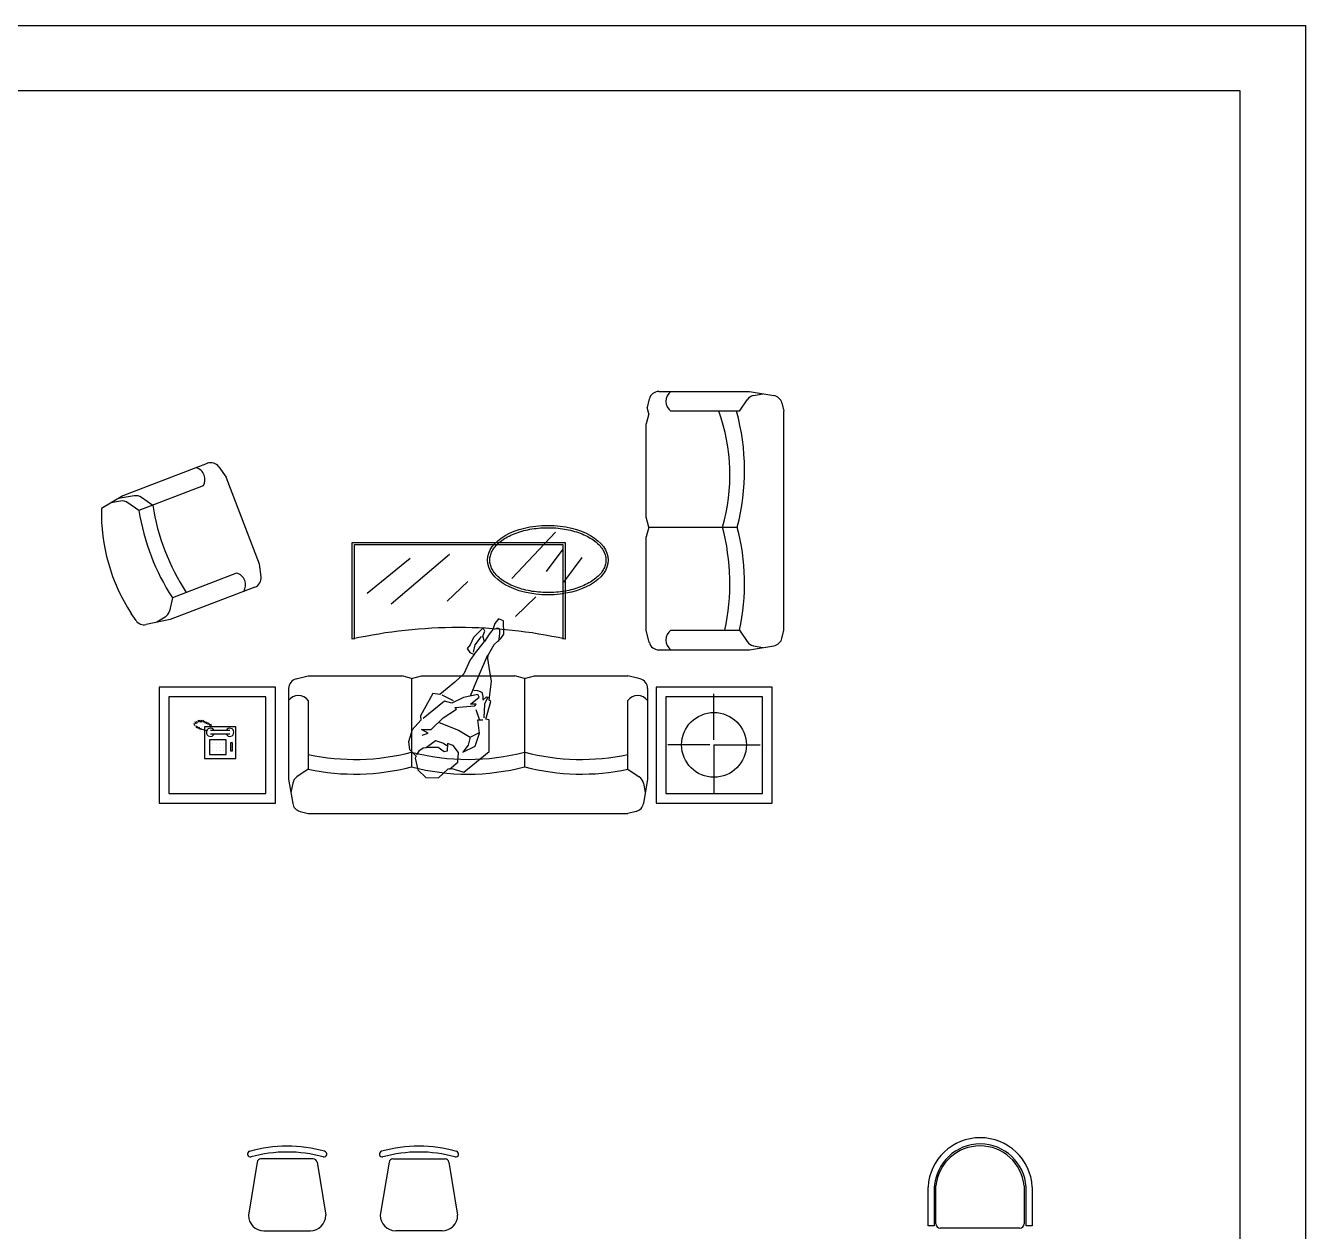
# Model space of a CAD drawing. Header units: inches. Extents: x 5.3 to 47.8, y 15.8 to 40.6.
# Drawn here: x 19.69 to 26.31, y 34.34 to 40.58 of the extents above; entities that cross this region are included whole.
import ezdxf

# ---------------------------------------------------------------- set-up
doc = ezdxf.new("R2010")
doc.units = ezdxf.units.IN
doc.header["$MEASUREMENT"] = 0
doc.layers.add('02', color=2, linetype='Continuous')
doc.layers.add('kadrbm', color=4, linetype='Continuous')

# ---------------------------------------------------------------- blocks, each defined once
blk = doc.blocks.new('kadrbm')
at = {"layer": 'kadrbm', "color": 4}
blk.add_lwpolyline([(0, 0), (0, 24.7972), (21, 24.7972), (21, 0), (0, 0)], close=True, dxfattribs=at)
blk.add_lwpolyline([(20.6631, 0.3257), (20.6631, 24.4603), (0.3369, 24.4603), (0.3369, 0.3257), (20.6631, 0.3257)], dxfattribs=at)

msp = doc.modelspace()

# ---------------------------------------------------------------- linework, layer by layer
at = {"layer": '02'}
for p, q in [((22.9171, 38.644), (22.9059, 38.5991)), ((22.9664, 38.6825), (23.4347, 38.6825)), ((23.3839, 38.5809), (23.423, 38.6396)), ((23.4347, 38.6825), (23.5609, 38.6615)), ((23.4553, 38.6612), (23.504, 38.6709)), ((22.9141, 38.5663), (22.9013, 38.5153)), ((22.9141, 38.5663), (22.9059, 38.5991)), ((23.3839, 38.5809), (23.0283, 38.5809)), ((23.6018, 38.6237), (23.6125, 38.5809)), ((23.6125, 37.4481), (23.6125, 38.5809)), ((22.9013, 38.0327), (22.9013, 38.5153)), ((20.6323, 38.3111), (20.1951, 38.1431)), ((20.6921, 38.2929), (20.7295, 38.2397)), ((20.9026, 37.7892), (20.7295, 38.2397)), ((20.6109, 38.1941), (20.279, 38.0665)), ((20.1951, 38.1431), (20.0849, 38.0782)), ((20.1835, 38.1159), (20.1346, 38.1075)), ((20.2546, 38.1432), (20.1709, 38.1289)), ((20.279, 38.0665), (20.2214, 38.1073)), ((20.3501, 38.0939), (20.2925, 38.1346)), ((22.9141, 37.9817), (22.9013, 38.0327)), ((22.9141, 37.9817), (22.9013, 37.9307)), ((22.9141, 37.9817), (23.3718, 37.9817)), ((22.2071, 37.715), (22.4322, 37.9543)), ((22.9013, 37.4481), (22.9013, 37.9307)), ((21.3817, 37.9025), (22.4817, 37.9025)), ((21.3817, 37.4025), (21.3817, 37.9025)), ((21.3937, 37.8905), (22.4697, 37.8905)), ((21.3937, 37.4025), (21.3937, 37.8905)), ((21.5824, 37.5845), (21.8838, 37.8419)), ((22.385, 37.7513), (22.4722, 37.8673)), ((22.4697, 37.8905), (22.4697, 37.4025)), ((22.4817, 37.9025), (22.4817, 37.4025)), ((20.9105, 37.7246), (20.9026, 37.7892)), ((21.4589, 37.6389), (21.6804, 37.8202)), ((22.4758, 37.6969), (22.5703, 37.8238)), ((20.784, 37.7436), (20.4521, 37.616)), ((20.8783, 37.671), (20.4411, 37.503)), ((21.8729, 37.599), (21.9782, 37.7005)), ((20.4521, 37.616), (20.4366, 37.5472)), ((22.2252, 37.5192), (22.3306, 37.6207)), ((20.2641, 37.4979), (20.2387, 37.534)), ((20.4142, 37.5154), (20.3723, 37.4889)), ((22.137, 37.5068), (22.1194, 37.483)), ((22.1636, 37.4966), (22.137, 37.5068)), ((20.4411, 37.503), (20.3158, 37.4774)), ((22.0575, 37.4608), (22.0081, 37.4111)), ((22.0569, 37.4173), (22.067, 37.4439)), ((22.067, 37.4439), (22.0575, 37.4608)), ((22.109, 37.4518), (22.0885, 37.4277)), ((22.1194, 37.483), (22.109, 37.4518)), ((22.1167, 37.4536), (22.1329, 37.4605)), ((22.1329, 37.4605), (22.1424, 37.4546)), ((22.1424, 37.4546), (22.1434, 37.4289)), ((22.1648, 37.4273), (22.1636, 37.4966)), ((22.9171, 37.385), (22.9013, 37.4481)), ((23.0283, 37.4481), (23.3839, 37.4481)), ((23.3839, 37.4481), (23.423, 37.3894)), ((23.6018, 37.4053), (23.6125, 37.4481)), ((22.0081, 37.4111), (21.9911, 37.3716)), ((22.012, 37.3229), (22.0647, 37.3899)), ((22.0168, 37.3726), (22.0492, 37.4156)), ((22.0647, 37.3899), (22.0569, 37.4173)), ((22.0885, 37.4277), (22.0647, 37.3899)), ((22.084, 37.3198), (22.1154, 37.3739)), ((22.1154, 37.3739), (22.1342, 37.3911)), ((22.1342, 37.3911), (22.1493, 37.4048)), ((22.1434, 37.4289), (22.1376, 37.3903)), ((22.1493, 37.4048), (22.1648, 37.4273)), ((21.9911, 37.3716), (21.9748, 37.3528)), ((21.9748, 37.3528), (21.9888, 37.3322)), ((21.9888, 37.3322), (22.012, 37.3229)), ((22.012, 37.3229), (21.9907, 37.2954)), ((22.0076, 37.3348), (22.0168, 37.3726)), ((22.0348, 37.2082), (22.0832, 37.32)), ((22.0832, 37.3018), (22.084, 37.3198)), ((22.9664, 37.3465), (23.4347, 37.3465)), ((23.4347, 37.3465), (23.5609, 37.3675)), ((23.4553, 37.3678), (23.504, 37.358)), ((21.9907, 37.2954), (21.9585, 37.2232)), ((22.0921, 37.2342), (22.0832, 37.3018)), ((21.0914, 37.196), (21.1545, 37.2117)), ((21.1545, 37.2117), (21.6371, 37.2117)), ((21.6881, 37.199), (21.6371, 37.2117)), ((21.6881, 37.199), (21.7391, 37.2117)), ((21.6881, 37.199), (21.6881, 36.7412)), ((21.7391, 37.2117), (22.2217, 37.2117)), ((21.9116, 37.1802), (21.8339, 37.1156)), ((21.9585, 37.2232), (21.9116, 37.1802)), ((21.9925, 37.1095), (22.0348, 37.2082)), ((22.0886, 37.086), (22.1018, 37.1846)), ((22.1018, 37.1846), (22.0921, 37.2342)), ((22.2727, 37.199), (22.2217, 37.2117)), ((22.2727, 37.199), (22.3238, 37.2117)), ((22.2727, 37.199), (22.2727, 36.7412)), ((22.3238, 37.2117), (22.8064, 37.2117)), ((22.8695, 37.196), (22.8064, 37.2117)), ((20.3844, 37.1541), (20.3844, 36.5541)), ((20.9844, 37.1541), (20.3844, 37.1541)), ((20.9844, 36.5541), (20.9844, 37.1541)), ((21.0529, 37.1467), (21.0529, 36.6783)), ((21.7988, 37.1205), (21.7342, 37.0054)), ((21.8339, 37.1156), (21.7988, 37.1205)), ((21.8442, 37.113), (21.9027, 37.0842)), ((22.0302, 37.1148), (21.9574, 37.0999)), ((22.0104, 37.1379), (22.0284, 37.1371)), ((22.0284, 37.1371), (22.0516, 37.1278)), ((22.038, 37.102), (22.0302, 37.1148)), ((22.0516, 37.1278), (22.0568, 37.1047)), ((22.908, 37.1467), (22.908, 36.6783)), ((22.952, 37.1541), (22.952, 36.5541)), ((23.552, 37.1541), (22.952, 37.1541)), ((23.2513, 36.8807), (23.2513, 37.1182)), ((23.552, 36.5541), (23.552, 37.1541)), ((20.4344, 37.1041), (20.4344, 36.6041)), ((20.9344, 37.1041), (20.4344, 37.1041)), ((20.9344, 36.6041), (20.9344, 37.1041)), ((21.1545, 37.0847), (21.1545, 36.7291)), ((21.8581, 37.0806), (21.7489, 36.9909)), ((21.8959, 37.0713), (21.8581, 37.0806)), ((21.9574, 37.0999), (21.8959, 37.0713)), ((21.9123, 37.0491), (22.0159, 37.0565)), ((21.9209, 37.0398), (21.9123, 37.0491)), ((21.9927, 37.0658), (22.038, 37.102)), ((22.0219, 37.066), (21.9927, 37.0658)), ((22.0159, 37.0565), (22.0219, 37.066)), ((22.0568, 37.1047), (22.0561, 37.0867)), ((22.0561, 37.0867), (22.0748, 37.1039)), ((22.0656, 37.0662), (22.0625, 36.9942)), ((22.0817, 37.1022), (22.0656, 37.0662)), ((22.072, 36.9883), (22.0981, 37.08)), ((22.0748, 37.1039), (22.0817, 37.1022)), ((22.0981, 37.08), (22.0886, 37.086)), ((22.8064, 36.7291), (22.8064, 37.0847)), ((23.002, 37.1041), (23.002, 36.6041)), ((23.502, 37.1041), (23.002, 37.1041)), ((23.502, 36.6041), (23.502, 37.1041)), ((20.5824, 36.9663, 0.6), (20.5784, 36.9783, 0.6)), ((20.5904, 36.9703, 0.6), (20.5864, 36.9823, 0.6)), ((20.5984, 36.9703, 0.6), (20.5944, 36.9823, 0.6)), ((20.6064, 36.9703, 0.6), (20.6024, 36.9823, 0.6)), ((20.6144, 36.9703, 0.6), (20.6104, 36.9823, 0.6)), ((20.6224, 36.9663, 0.6), (20.6184, 36.9783, 0.6)), ((21.7361, 36.9832), (21.6909, 36.9324)), ((21.7342, 37.0054), (21.7361, 36.9832)), ((21.7895, 36.9338), (21.8517, 36.9949)), ((21.8517, 36.9949), (21.9209, 37.0398)), ((22.0386, 36.9855), (22.022, 37.0368)), ((22.0309, 36.9838), (22.0566, 36.9848)), ((22.0398, 36.9162), (22.0309, 36.9838)), ((22.0892, 36.9841), (22.072, 36.9883)), ((22.0892, 36.8205), (22.0892, 36.9841)), ((20.5687, 36.9529, 0.6), (20.5647, 36.9649, 0.6)), ((20.5744, 36.9623, 0.6), (20.5704, 36.9743, 0.6)), ((20.5784, 36.9423, 0.6), (20.5744, 36.9543, 0.6)), ((20.5864, 36.9383, 0.6), (20.5824, 36.9503, 0.6)), ((20.5944, 36.9343, 0.6), (20.5904, 36.9463, 0.6)), ((20.6024, 36.9303, 0.6), (20.5984, 36.9423, 0.6)), ((20.6292, 36.9271, 0.6), (20.6064, 36.9343, 0.6)), ((20.7801, 36.9483, 0.6), (20.618, 36.9483, 0.6)), ((20.618, 36.9483, 0.6), (20.618, 36.7842, 0.6)), ((20.6304, 36.9623, 0.6), (20.6264, 36.9743, 0.6)), ((20.6384, 36.9583, 0.6), (20.6344, 36.9703, 0.6)), ((20.6464, 36.9543, 0.6), (20.6424, 36.9663, 0.6)), ((20.7488, 36.93, 0.6), (20.6488, 36.93, 0.6)), ((20.6544, 36.9503, 0.6), (20.6504, 36.9623, 0.6)), ((20.7801, 36.7842, 0.6), (20.7801, 36.9483, 0.6)), ((21.6909, 36.9324), (21.6724, 36.8715)), ((21.7389, 36.9352), (21.7895, 36.9338)), ((21.7741, 36.9157), (21.7389, 36.9352)), ((21.7425, 36.9053), (21.7741, 36.9157)), ((21.8313, 36.9708), (21.9309, 36.9319)), ((21.9309, 36.9319), (21.9911, 36.8954)), ((21.9911, 36.8954), (22.0364, 36.917)), ((22.0162, 36.8492), (22.0398, 36.9162)), ((20.7305, 36.8804, 0.6), (20.643, 36.8804, 0.6)), ((20.643, 36.8804, 0.6), (20.643, 36.8054, 0.6)), ((20.7488, 36.91, 0.6), (20.6488, 36.91, 0.6)), ((20.6587, 36.8617, 0.6), (20.6587, 36.8617, 0.6)), ((20.6774, 36.8617, 0.6), (20.6774, 36.8617, 0.6)), ((20.6962, 36.8617, 0.6), (20.6962, 36.8617, 0.6)), ((20.7149, 36.8617, 0.6), (20.7149, 36.8617, 0.6)), ((20.7305, 36.8054, 0.6), (20.7305, 36.8804, 0.6)), ((20.7524, 36.8648, 0.6), (20.7524, 36.8242, 0.6)), ((20.7618, 36.8648, 0.6), (20.7524, 36.8648, 0.6)), ((20.7618, 36.8242, 0.6), (20.7618, 36.8648, 0.6)), ((21.6724, 36.8715), (21.6769, 36.8304)), ((21.7634, 36.842), (21.812, 36.8773)), ((21.812, 36.8773), (21.8524, 36.8638)), ((21.8524, 36.8638), (21.8713, 36.8519)), ((21.8738, 36.8622), (21.8715, 36.8228)), ((21.9039, 36.8512), (21.8738, 36.8622)), ((21.9315, 36.8154), (21.9039, 36.8512)), ((21.981, 36.8542), (21.9538, 36.8172)), ((21.9538, 36.8172), (22.0162, 36.8492)), ((21.9911, 36.8954), (21.981, 36.8542)), ((23.2292, 36.855), (23.0119, 36.855)), ((23.2513, 36.855), (23.4907, 36.855)), ((23.2513, 36.855), (23.2513, 36.6038)), ((20.618, 36.7842, 0.6), (20.7801, 36.7842, 0.6)), ((20.643, 36.8054, 0.6), (20.7305, 36.8054, 0.6)), ((20.6587, 36.8429, 0.6), (20.6587, 36.8429, 0.6)), ((20.6587, 36.8242, 0.6), (20.6587, 36.8242, 0.6)), ((20.6774, 36.8429, 0.6), (20.6774, 36.8429, 0.6)), ((20.6774, 36.8242, 0.6), (20.6774, 36.8242, 0.6)), ((20.6962, 36.8429, 0.6), (20.6962, 36.8429, 0.6)), ((20.6962, 36.8242, 0.6), (20.6962, 36.8242, 0.6)), ((20.7149, 36.8429, 0.6), (20.7149, 36.8429, 0.6)), ((20.7149, 36.8242, 0.6), (20.7149, 36.8242, 0.6)), ((20.7524, 36.8242, 0.6), (20.7618, 36.8242, 0.6)), ((21.6769, 36.8304), (21.7122, 36.7963)), ((21.7122, 36.7963), (21.7063, 36.7869)), ((21.7063, 36.7869), (21.7203, 36.7253)), ((21.7258, 36.8221), (21.7139, 36.8032)), ((21.748, 36.8385), (21.7258, 36.8221)), ((21.7814, 36.8412), (21.748, 36.8385)), ((21.8251, 36.8414), (21.7814, 36.8412)), ((21.8561, 36.8193), (21.8251, 36.8414)), ((21.8715, 36.8228), (21.8561, 36.8193)), ((21.9266, 36.7657), (21.9315, 36.8154)), ((21.9577, 36.7145), (22.0892, 36.8205)), ((21.1545, 36.7291), (21.0958, 36.69)), ((21.7203, 36.7253), (21.7616, 36.6861)), ((21.8268, 36.6847), (21.878, 36.7304)), ((21.878, 36.7304), (21.8968, 36.733)), ((21.8848, 36.7287), (21.9266, 36.7657)), ((21.8968, 36.733), (21.9577, 36.7145)), ((22.8064, 36.7291), (22.865, 36.69)), ((21.0529, 36.6783), (21.0739, 36.5522)), ((21.0742, 36.6577), (21.0645, 36.6091)), ((21.7616, 36.6861), (21.8268, 36.6847)), ((22.8867, 36.6577), (22.8964, 36.6091)), ((22.908, 36.6783), (22.8869, 36.5522)), ((20.4344, 36.6041), (20.9344, 36.6041)), ((23.002, 36.6041), (23.502, 36.6041)), ((20.3844, 36.5541), (20.9844, 36.5541)), ((22.952, 36.5541), (23.552, 36.5541)), ((21.1117, 36.5112), (21.1545, 36.5005)), ((21.1545, 36.5005), (22.8064, 36.5005)), ((22.8491, 36.5112), (22.8064, 36.5005)), ((20.8901, 34.6974), (20.845, 34.4223)), ((21.1801, 34.7141), (20.9099, 34.7141)), ((21.1998, 34.6974), (21.245, 34.4223)), ((21.5716, 34.6974), (21.5264, 34.4223)), ((21.5914, 34.7141), (21.8615, 34.7141)), ((21.8813, 34.6974), (21.9264, 34.4223)), ((24.3579, 34.3684), (24.3579, 34.5682)), ((24.3901, 34.5682), (24.3901, 34.3684)), ((24.3986, 34.3783), (24.3986, 34.5743)), ((24.8549, 34.5743), (24.8549, 34.3783)), ((24.8643, 34.3684), (24.8643, 34.5682)), ((24.8965, 34.5682), (24.8965, 34.3684)), ((20.925, 34.3423), (21.165, 34.3423)), ((21.8464, 34.3423), (21.6064, 34.3423)), ((24.3901, 34.3684), (24.3579, 34.3684)), ((24.8325, 34.3559), (24.421, 34.3559)), ((24.8965, 34.3684), (24.8643, 34.3684))]:
    msp.add_line(p, q, dxfattribs=at)
msp.add_circle((23.2513, 36.855), 0.1675, dxfattribs=at)
for centre, radius, start, end in [((22.9664, 38.6317), 0.0508, 90, 165.96376), ((23.0664, 38.6317), 0.0635, 126.8699, 233.1301), ((23.4653, 38.6114), 0.0508, 101.30993, 146.30993), ((23.5525, 38.6113), 0.0508, 14.03624, 80.53768), ((22.3537, 38.251), 0.9797, 344.04435, 19.67678), ((22.2504, 38.274), 1.1589, 345.39003, 15.35464), ((20.6505, 38.2637), 0.0508, 35.05942, 111.02317), ((20.5571, 38.2278), 0.0635, 327.89307, 74.15328), ((20.1921, 38.0658), 0.0508, 54.71324, 99.71324), ((20.2632, 38.0931), 0.0508, 54.71324, 99.71324), ((21.0509, 38.0575), 0.9662, 178.76851, 212.80217), ((21.4236, 38.2479), 1.1589, 189.00516, 213.04119), ((21.4947, 38.2753), 1.1589, 189.00516, 213.04119), ((22.1742, 37.6894), 1.1589, 347.98199, 14.60997), ((22.2504, 37.6894), 1.1589, 347.98199, 14.60997), ((20.7667, 37.6825), 0.0635, 327.89307, 74.15328), ((20.8601, 37.7184), 0.0508, 291.02317, 6.98693), ((20.3871, 37.5584), 0.0508, 302.33311, 347.33311), ((20.3056, 37.5271), 0.0508, 215.05942, 281.56085), ((21.9317, 34.8786), 2.5831, 77.70622, 102.29378), ((23.0664, 37.3973), 0.0635, 126.8699, 233.1301), ((22.9664, 37.3973), 0.0508, 194.03624, 270), ((23.4653, 37.4176), 0.0508, 213.69007, 258.69007), ((23.5525, 37.4176), 0.0508, 279.46232, 345.96376), ((21.1037, 37.1467), 0.0508, 104.03624, 180), ((22.8572, 37.1467), 0.0508, 0, 75.96376), ((21.1037, 37.0466), 0.0635, 36.8699, 143.1301), ((22.8572, 37.0466), 0.0635, 36.8699, 143.1301), ((20.6488, 36.92, 0.6), 0.021, 28.49146, 331.50854), ((20.7488, 36.92, 0.6), 0.021, 208.49146, 151.50854), ((21.3958, 37.9388), 1.1589, 257.98199, 284.60997), ((21.9804, 37.9388), 1.1589, 255.39003, 284.60997), ((22.5651, 37.9388), 1.1589, 255.39003, 282.01801), ((21.3958, 37.8626), 1.1589, 257.98199, 284.60997), ((21.9804, 37.8626), 1.1589, 255.39003, 284.60997), ((22.5651, 37.8626), 1.1589, 255.39003, 282.01801), ((21.124, 36.6477), 0.0508, 123.69007, 168.69007), ((22.8369, 36.6477), 0.0508, 11.30993, 56.30993), ((21.124, 36.5605), 0.0508, 189.46232, 255.96376), ((22.8368, 36.5605), 0.0508, 284.03624, 350.53768), ((24.6272, 34.5536), 0.2697, 3.09632, 176.90368), ((20.855, 34.7385), 0.015, 105.49005, 284.28424), ((21.045, 34.0552), 0.7243, 74.47014, 105.57697), ((21.045, 34.0555), 0.6939, 74.43245, 105.56755), ((21.2349, 34.7385), 0.015, 255.71576, 74.50995), ((21.5365, 34.7385), 0.015, 105.49005, 284.28424), ((21.7264, 34.0552), 0.7243, 74.42303, 105.52986), ((21.7264, 34.0555), 0.6939, 74.43245, 105.56755), ((21.9164, 34.7385), 0.015, 255.71576, 74.50995), ((24.6272, 34.5535), 0.2376, 3.5291, 176.4709), ((24.6267, 34.5518), 0.2293, 5.62883, 174.37117), ((20.9099, 34.6941), 0.02, 90, 170.67171), ((21.1801, 34.6941), 0.02, 9.32829, 90), ((21.5914, 34.6941), 0.02, 90, 170.67171), ((21.8615, 34.6941), 0.02, 9.32829, 90), ((20.925, 34.4223), 0.08, 180, 270), ((21.165, 34.4223), 0.08, 270, 0), ((21.6064, 34.4223), 0.08, 180, 270), ((21.8464, 34.4223), 0.08, 270, 0), ((24.421, 34.3783), 0.0224, 180, 270), ((24.8325, 34.3783), 0.0224, 270, 0)]:
    msp.add_arc(centre, radius, start, end, dxfattribs=at)
msp.add_ellipse((22.3926, 37.8106), major_axis=(-0.312, 0), ratio=0.576182, dxfattribs=at)
msp.add_open_spline([(22.0926, 37.8106), (22.0926, 37.8027), (22.0936, 37.7948), (22.0977, 37.7791), (22.1008, 37.7713), (22.109, 37.7558), (22.1142, 37.7481), (22.1266, 37.7332), (22.1338, 37.7259), (22.1502, 37.712), (22.1594, 37.7053), (22.1794, 37.6927), (22.1903, 37.6868), (22.2136, 37.676), (22.226, 37.6711), (22.2519, 37.6624), (22.2655, 37.6586), (22.2935, 37.6521), (22.3079, 37.6495), (22.3373, 37.6455), (22.3523, 37.6441), (22.3825, 37.6427), (22.3977, 37.6426), (22.4279, 37.6438), (22.4429, 37.645), (22.4724, 37.6487), (22.487, 37.6512), (22.5152, 37.6574), (22.5288, 37.6611), (22.555, 37.6696), (22.5676, 37.6744), (22.5911, 37.6849), (22.6022, 37.6907), (22.6227, 37.7031), (22.632, 37.7097), (22.6488, 37.7235), (22.6563, 37.7307), (22.6692, 37.7456), (22.6746, 37.7532), (22.6833, 37.7686), (22.6866, 37.7765), (22.6911, 37.7922), (22.6924, 37.8001), (22.6928, 37.8158), (22.6921, 37.8237), (22.6884, 37.8395), (22.6856, 37.8473), (22.6778, 37.8629), (22.6729, 37.8705), (22.6609, 37.8856), (22.6539, 37.8929), (22.6379, 37.907), (22.629, 37.9137), (22.6093, 37.9264), (22.5986, 37.9324), (22.5757, 37.9434), (22.5635, 37.9485), (22.5378, 37.9574), (22.5243, 37.9614), (22.4965, 37.9681), (22.4822, 37.9709), (22.4529, 37.9751), (22.4379, 37.9767), (22.4078, 37.9784), (22.3926, 37.9786), (22.3624, 37.9777), (22.3473, 37.9767), (22.3177, 37.9732), (22.3031, 37.9709), (22.2747, 37.965), (22.2609, 37.9614), (22.2345, 37.9532), (22.2218, 37.9485), (22.1979, 37.9381), (22.1866, 37.9324), (22.1658, 37.9202), (22.1563, 37.9137), (22.139, 37.9001), (22.1313, 37.8929), (22.118, 37.8781), (22.1124, 37.8706), (22.1032, 37.8552), (22.0997, 37.8473), (22.0946, 37.8316), (22.0932, 37.8238), (22.0926, 37.8141), (22.0926, 37.8124), (22.0926, 37.8106)], degree=3, knots=[0, 0, 0, 0, 0.148809, 0.148809, 0.297617, 0.297617, 0.446426, 0.446426, 0.595235, 0.595235, 0.744044, 0.744044, 0.892852, 0.892852, 1.041661, 1.041661, 1.19047, 1.19047, 1.339279, 1.339279, 1.488087, 1.488087, 1.636896, 1.636896, 1.785705, 1.785705, 1.934514, 1.934514, 2.083322, 2.083322, 2.232131, 2.232131, 2.38094, 2.38094, 2.529749, 2.529749, 2.678557, 2.678557, 2.827366, 2.827366, 2.976175, 2.976175, 3.124983, 3.124983, 3.273792, 3.273792, 3.422601, 3.422601, 3.57141, 3.57141, 3.720218, 3.720218, 3.869027, 3.869027, 4.017836, 4.017836, 4.166645, 4.166645, 4.315453, 4.315453, 4.464262, 4.464262, 4.613071, 4.613071, 4.76188, 4.76188, 4.910688, 4.910688, 5.059497, 5.059497, 5.208306, 5.208306, 5.357115, 5.357115, 5.505923, 5.505923, 5.654732, 5.654732, 5.803541, 5.803541, 5.952349, 5.952349, 6.101158, 6.101158, 6.249967, 6.249967, 6.283185, 6.283185, 6.283185, 6.283185], dxfattribs=at)

# ---------------------------------------------------------------- block references
at = {"layer": 'kadrbm'}
msp.add_blockref('kadrbm', (5.3081, 15.7779), dxfattribs=at)

doc.saveas('drawing.dxf')
